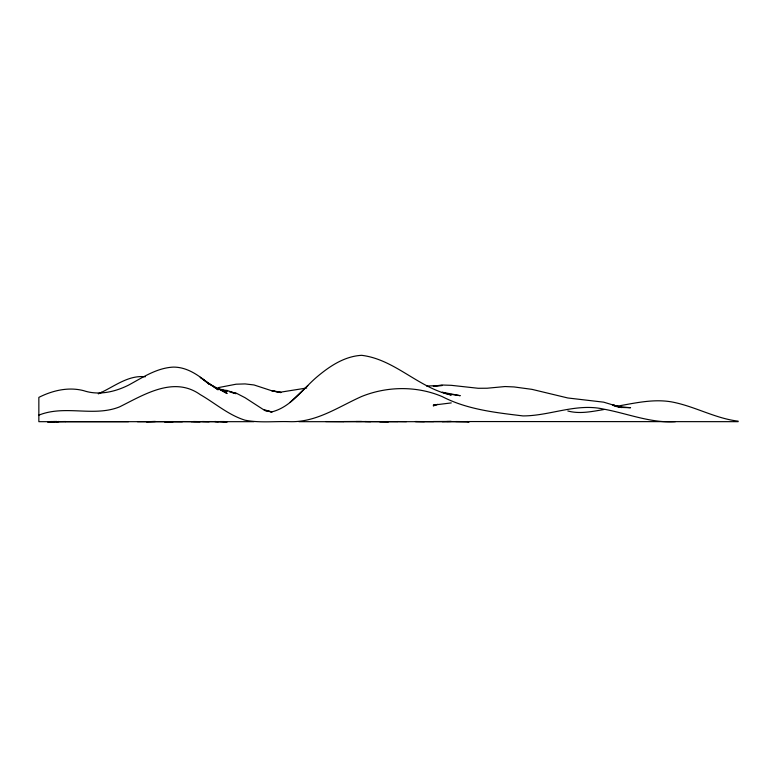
<?xml version="1.0" encoding="UTF-8"?>
<svg xmlns="http://www.w3.org/2000/svg" width="777" height="777" viewBox="0 0 777 777"><rect width="100%" height="100%" fill="white"/><g stroke="black" fill="none" stroke-linecap="round" stroke-linejoin="round"><path stroke-width="1.17" d="M451.262 394.386L460.227 395.687L442.288 392.259L451.262 395.037C418.657 388.15 394.969 359.333 361.606 355.322C344.405 356.264 329.535 366.288 316.773 377.068C302.476 389.209 290.986 407.031 271.95 411.849L264.102 410.305L271.95 412.082L262.985 409.333L245.056 397.707L236.091 393.075L229.361 391.773M307.809 385.674L289.879 402.496M436.315 404.535L433.323 405.866L437.81 404.293M98.242 393.716L101.612 392.356L98.621 393.657C113.714 387.092 127.884 374.825 145.318 376.777M435.567 404.526L433.323 405.128L451.262 402.913M218.162 387.655L236.091 384.207L245.056 383.916L254.021 384.965L271.95 390.831L280.915 392.56L271.95 390.831L280.915 392.113L306.692 388.014M38.85 415.141C65.113 404.584 93.726 417.239 119.541 406.886C144.085 394.697 173.737 375.747 200.223 394.599C215.132 403.176 228.389 415.015 245.056 420.202C259.8 423.086 274.941 421.144 289.879 421.668C316.424 422.484 338.442 406.818 361.606 396.503C387.14 386.15 416.86 385.771 442.288 396.639C467.249 409.547 495.532 412.587 522.979 415.918C550.097 415.918 576.349 402.913 603.671 409.12C627.534 413.481 650.699 423.28 675.388 421.678M603.671 409.576C591.851 411.548 579.671 414.199 567.812 410.984M619.356 407.381L630.565 407.711L615.996 406.439M52.302 421.522L47.815 421.678L65.744 421.561L47.815 421.678L51.175 421.542M47.815 421.678L56.779 421.513L47.815 421.678L54.536 421.513M442.288 421.678L451.262 421.455L433.323 421.522M361.606 421.464L343.677 421.552M298.844 421.678L469.191 421.678L466.948 421.532M164.365 421.678L173.329 421.581L137.471 421.678M182.294 421.561L209.188 421.678L202.467 421.513M191.259 421.678L200.223 421.629L193.502 421.513M65.744 421.678L254.021 421.678M343.677 421.678L325.738 421.571M397.465 421.678L356.002 421.522M424.359 421.678L415.394 421.542L433.323 421.678M223.757 421.542L227.127 421.678L209.188 421.561M128.506 421.678L38.85 421.678L38.85 397.377C52.583 390.472 68.493 386.693 83.673 390.676C98.621 395.668 114.782 391.997 128.506 385.159C142.667 377.496 156.721 367.919 173.329 367.103C187.267 366.997 199.067 375.524 209.188 384.207L200.223 377.292L218.162 389.801L209.188 383.828L227.127 393.502L218.162 388.364L227.127 391.53L221.523 390.258M426.602 386.023L442.288 385.479L433.323 386.159L442.288 385.023L451.262 385.324L478.156 388.277L487.121 388.228L505.05 386.548L514.015 386.936L531.944 389.355L567.812 397.979L603.671 402.165L621.6 407.556L612.635 404.846L621.6 407.391L613.752 405.584L621.6 407.235L615.996 406.4C635.537 403.049 655.623 398.018 675.388 402.68C696.726 407.449 716.277 418.56 738.15 421.163L738.15 421.668L469.191 421.552M218.162 421.581L227.127 421.678L222.64 421.522M397.465 421.552L406.429 421.678M220.396 421.513L227.127 421.678M364.967 421.532L370.571 421.678M455.74 421.532L469.191 421.668L446.775 421.522M619.356 407.002L621.6 407.09L619.356 407.031M447.892 394.25L450.136 394.337M221.523 389.85L227.127 390.452L236.091 393.667L231.604 392.502M59.023 421.522L56.779 421.668L59.023 421.522M155.4 421.493L146.435 421.678L155.4 421.493M182.294 421.629L164.365 421.581L182.294 421.678M388.5 421.668L379.535 421.62L388.5 421.678M218.162 421.668L214.792 421.522L218.162 421.678"/></g></svg>
